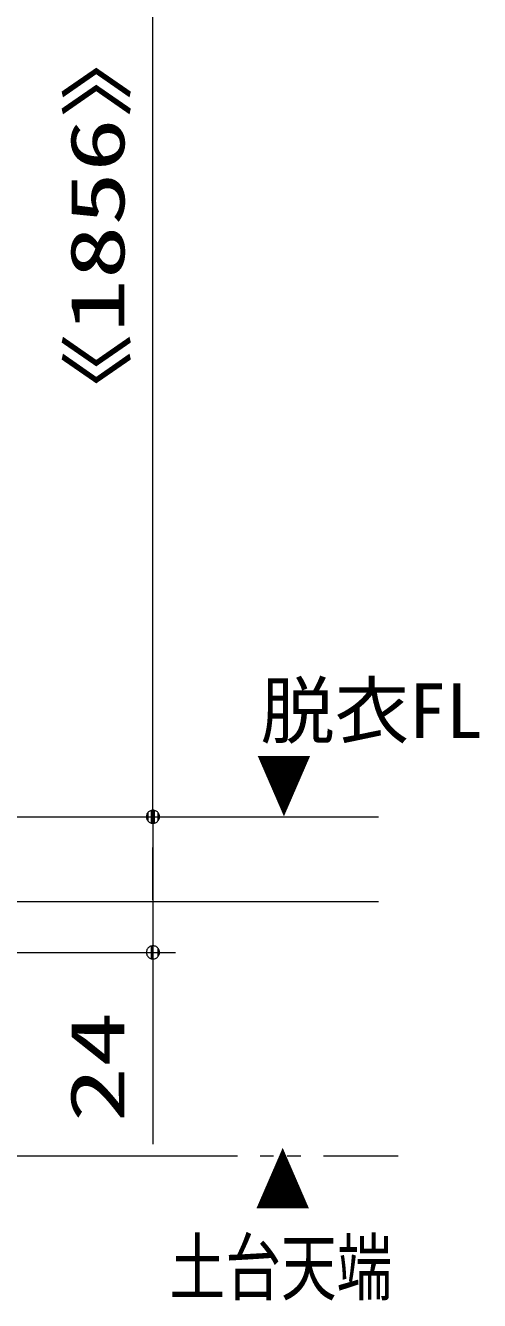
# Model space of a CAD drawing. Units: millimetres on the paper. Extents: x -305 to 305, y -152 to 152.
# Drawn here: x -17.2 to 2.8, y -7.3 to 49.1 of the extents above; entities that cross this region are included whole.
import ezdxf
from ezdxf.enums import TextEntityAlignment as Align

# ---------------------------------------------------------------- set-up
doc = ezdxf.new("R2010")
doc.units = ezdxf.units.MM
doc.linetypes.add('LONG_DOUBLE_CHAIN', pattern=[21.8, 18, -1, 0.6, -0.6, 0.6, -1])
doc.layers.add('0-2_0', color=7, linetype='Continuous', lineweight=9)
doc.layers.add('0-3_S3', color=7, linetype='Continuous', lineweight=9)
doc.styles.add('ＭＳ ゴシック', font='')
doc.styles.get('ＭＳ ゴシック').set_extended_font_data('MS Gothic')

# ---------------------------------------------------------------- blocks, each defined once
blk = doc.blocks.new('_DOTSMALL')
at = {"layer": '0-2_0'}
for p, q in [((0.0746, 0.1), (-0.0746, 0.1)), ((0.1223, -0.0248), (-0.1223, -0.0248))]:
    blk.add_line(p, q, dxfattribs=at)
for points in [[(0.125, 0), (0.124, 0.0157), (0.1211, 0.0311), (0.1162, 0.046), (0.1095, 0.0602), (0.1011, 0.0735), (0.0911, 0.0856), (0.0797, 0.0963), (0.067, 0.1055), (0.0532, 0.1131), (0.0386, 0.1189), (0.0234, 0.1228), (0.0078, 0.1248), (-0.0078, 0.1248), (-0.0234, 0.1228), (-0.0386, 0.1189), (-0.0532, 0.1131), (-0.067, 0.1055), (-0.0797, 0.0963), (-0.0911, 0.0856), (-0.1011, 0.0735), (-0.1095, 0.0602), (-0.1162, 0.046), (-0.1211, 0.0311), (-0.124, 0.0157), (-0.125, 0), (0, 0)], [(-0.125, 0), (-0.124, -0.0157), (-0.1211, -0.0311), (-0.1162, -0.046), (-0.1095, -0.0602), (-0.1011, -0.0735), (-0.0911, -0.0856), (-0.0797, -0.0963), (-0.067, -0.1055), (-0.0532, -0.1131), (-0.0386, -0.1189), (-0.0234, -0.1228), (-0.0078, -0.1248), (0.0078, -0.1248), (0.0234, -0.1228), (0.0386, -0.1189), (0.0532, -0.1131), (0.067, -0.1055), (0.0797, -0.0963), (0.0911, -0.0856), (0.1011, -0.0735), (0.1095, -0.0602), (0.1162, -0.046), (0.1211, -0.0311), (0.124, -0.0157), (0.125, 0), (0, 0)]]:
    blk.add_lwpolyline(points, close=True, dxfattribs=at)

msp = doc.modelspace()

# ---------------------------------------------------------------- linework, layer by layer
at = {"layer": '0-3_S3'}
for p, q in [((-11.588, 14.11), (-11.588, 94.484)), ((-11.588, 14.11), (-11.588, 8.11)), ((-11.588, 10.43), (-11.588, 12.75)), ((-41.42, 8.11), (-10.588, 8.11)), ((-11.588, 8.11), (-11.588, -0.377))]:
    msp.add_line(p, q, dxfattribs=at)
at = {"layer": '0-3_S3', "linetype": 'LONG_DOUBLE_CHAIN'}
for p, q in [((-41.419, 14.11), (-0.746, 14.11)), ((-41.419, 10.36), (-0.746, 10.36)), ((-25.853, -0.891), (-0.746, -0.891))]:
    msp.add_line(p, q, dxfattribs=at)

# ---------------------------------------------------------------- block references
at = {"layer": '0-3_S3', "xscale": 2.32, "yscale": 2.32}
for p, rotation in [((-11.588, 14.11), 90), ((-11.588, 14.11), 270), ((-11.588, 8.11), 270)]:
    msp.add_blockref('_DOTSMALL', p, dxfattribs=dict(at, rotation=rotation))

# ---------------------------------------------------------------- texts
at = {"layer": '0-3_S3', "style": 'ＭＳ ゴシック'}
for s, width, p in [('《1856》 1956 <2106>', 1.45, (-12.125, 30.764)), ('24', 1.5, (-12.125, 0.589))]:
    msp.add_text(s, height=2.405, rotation=90, dxfattribs=dict(at, width=width)).set_placement(p, align=Align.BOTTOM_LEFT)
msp.add_text('脱衣FL', height=2.405, dxfattribs=at).set_placement((-6.835, 16.879), align=Align.BOTTOM_LEFT)
at = {"layer": '0-3_S3', "style": 'ＭＳ ゴシック', "width": 0.75}
for s, p in [('▼', (-7.029, 13.621)), ('▲', (-7.084, -3.966)), ('土台天端', (-10.851, -7.741))]:
    msp.add_text(s, height=2.405, dxfattribs=at).set_placement(p, align=Align.BOTTOM_LEFT)

doc.saveas('drawing.dxf')
